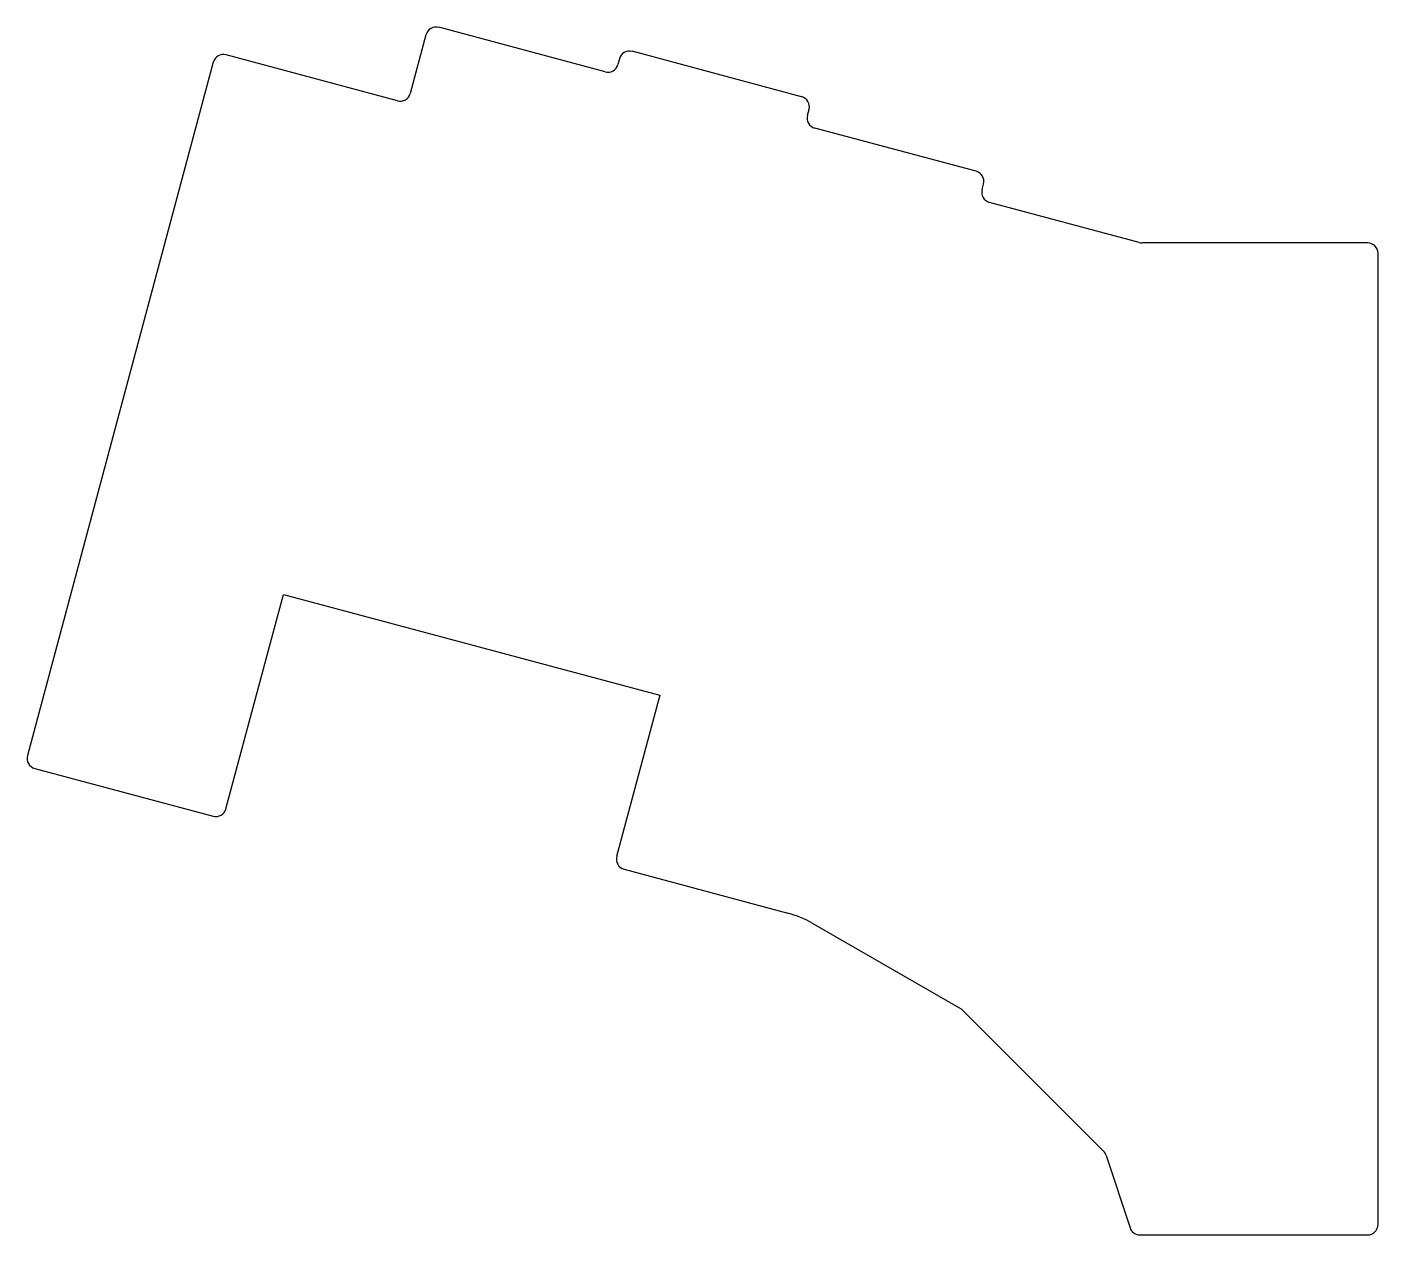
# Model space of a CAD drawing. Extents: x -132 to -3, y -61 to 54.
import ezdxf

# ---------------------------------------------------------------- set-up
doc = ezdxf.new("R2010")
doc.units = 0
doc.layers.add('MODELSKETCH_VISIBLE', color=7, linetype='CONTINUOUS')

msp = doc.modelspace()

# ---------------------------------------------------------------- linework, layer by layer
at = {"layer": 'MODELSKETCH_VISIBLE'}
for p, q in [((-93.94, 53.64), (-95.45, 48.02)), ((-76.78, 50.08), (-92.72, 54.35)), ((-57.95, 47.7), (-74.18, 52.05)), ((-114.32, 51), (-132.12, -15.45)), ((-96.67, 47.31), (-113.09, 51.71)), ((-75.4, 51.34), (-75.55, 50.78)), ((-57.39, 45.92), (-57.24, 46.48)), ((-41.23, 40.55), (-56.69, 44.69)), ((-40.67, 38.8), (-40.53, 39.33)), ((-25.6, 33.72), (-39.96, 37.57)), ((-3.73, 33.69), (-25.34, 33.69)), ((-2.73, -60.39), (-2.73, 32.69)), ((-113.1, -20.55), (-107.59, 0)), ((-107.59, 0), (-71.53, -9.66)), ((-71.53, -9.66), (-75.67, -25.11)), ((-131.42, -16.68), (-114.32, -21.26)), ((-74.96, -26.34), (-59.28, -30.54)), ((-56.87, -31.54), (-42.74, -39.7)), ((-42.53, -39.85), (-29.01, -53.38)), ((-28.76, -53.78), (-26.49, -60.71)), ((-25.54, -61.39), (-3.73, -61.39))]:
    msp.add_line(p, q, dxfattribs=at)
for centre, radius, start, end in [((-92.97, 53.38), 1, 75, 165), ((-74.44, 51.08), 1, 75, 165), ((-113.35, 50.74), 1, 75, 165), ((-76.52, 51.04), 1, 255, 345), ((-96.41, 48.28), 1, 255, 345), ((-58.21, 46.74), 1, 345, 75), ((-56.43, 45.66), 1, 165, 255), ((-41.49, 39.59), 1, 345, 75), ((-39.7, 38.54), 1, 165, 255), ((-25.34, 34.69), 1, 255, 270), ((-3.73, 32.69), 1, 0, 90), ((-131.16, -15.71), 1, 165, 255), ((-114.06, -20.29), 1, 255, 345), ((-74.7, -25.37), 1, 165, 255), ((-61.87, -40.2), 10, 60, 75), ((-43.24, -40.56), 1, 45, 60), ((-29.71, -54.09), 1, 18.1919, 45), ((-25.54, -60.39), 1, 198.1919, 270), ((-3.73, -60.39), 1, 270, 0)]:
    msp.add_arc(centre, radius, start, end, dxfattribs=at)

doc.saveas('drawing.dxf')
